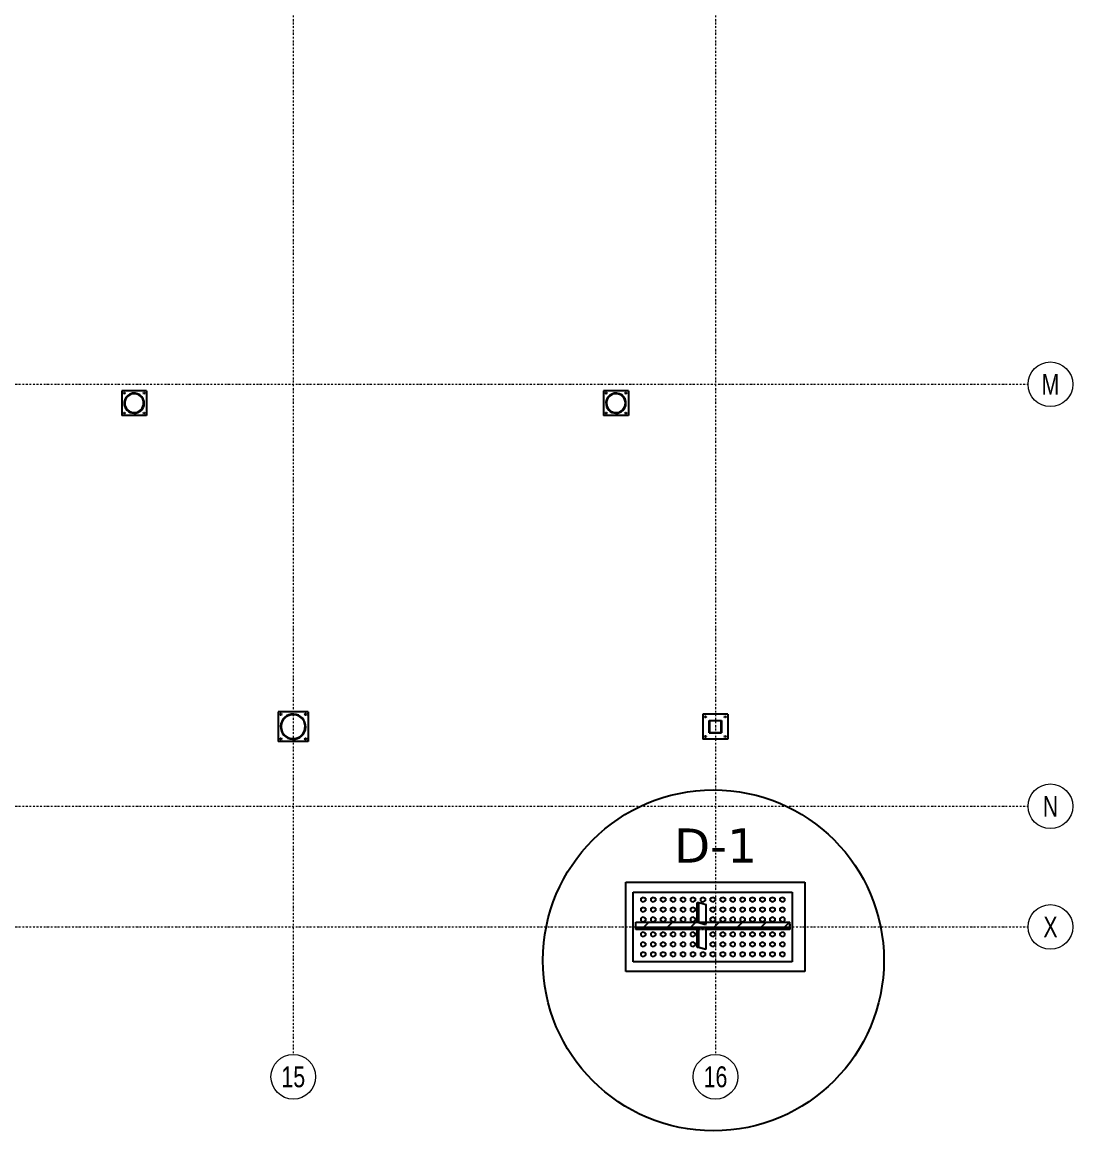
# Model space of a CAD drawing. Header units: millimetres. Extents: x 1541 to 289025, y -12015 to 47026.
# Drawn here: x 16030 to 17564, y -12015 to -10396 of the extents above; entities that cross this region are included whole.
import ezdxf
from ezdxf.enums import TextEntityAlignment as Align

# ---------------------------------------------------------------- set-up
doc = ezdxf.new("R2010")
doc.units = ezdxf.units.MM
doc.header["$LTSCALE"] = 0.1
for name, pattern in [('DASHDOTX2', [50.8, 25.4, -12.7, 0, -12.7]), ('DXK_LINE_DOT2', [3.9198, 1.9599, -1.9599]), ('Grid Line', [3.33375, 1.905, -0.47625, 0.47625, -0.47625])]:
    doc.linetypes.add(name, pattern=pattern)
doc.layers.get('0').update_dxf_attribs({"color": 255})
doc.layers.add('E_EJES', color=8, linetype='Continuous', lineweight=9)
doc.layers.add('E_EJES-1', color=8, linetype='Grid Line', lineweight=9)
doc.layers.add('ROTÚLOS', color=6, linetype='Continuous')
doc.styles.add('Swis721 LtCn BT_1', font='swisscl.ttf', dxfattribs={"height": 0.42})
doc.styles.add('TEXTO GENERAL', font='verdana.ttf', dxfattribs={"height": 0.9})

# ---------------------------------------------------------------- blocks, each defined once
blk = doc.blocks.new('Grid - CNI_NOMBRE EJES-372759-_26_00m_LOC COLUMNAS Y MUROS PISO 7')
at = {"layer": 'E_EJES'}
blk.add_circle((0, 0), 0.003, dxfattribs=at)

msp = doc.modelspace()

# ---------------------------------------------------------------- hatches: boundary and pattern name
at = {"linetype": 'Continuous'}
h = msp.add_hatch(color=96, dxfattribs=at)
h.paths.add_polyline_path([(16208.5, -10952.7), (16208.3, -10950.1), (16207.6, -10947.7), (16206.5, -10945.3), (16205.1, -10943.2), (16203.3, -10941.4), (16201.2, -10940), (16198.8, -10938.9), (16196.4, -10938.2), (16193.8, -10938), (16191.2, -10938.2), (16188.8, -10938.9), (16186.4, -10940), (16184.3, -10941.4), (16182.5, -10943.2), (16181.1, -10945.3), (16180, -10947.7), (16179.3, -10950.1), (16179.1, -10952.7), (16179.3, -10955.3), (16180, -10957.7), (16181.1, -10960.1), (16182.5, -10962.2), (16184.3, -10964), (16186.4, -10965.4), (16188.8, -10966.5), (16191.2, -10967.2), (16193.8, -10967.4), (16196.4, -10967.2), (16198.8, -10966.5), (16201.2, -10965.4), (16203.3, -10964), (16205.1, -10962.2), (16206.5, -10960.1), (16207.6, -10957.7), (16208.3, -10955.3)])
h.paths.add_polyline_path([(16206.8, -10957.4), (16205.8, -10959.6), (16204.4, -10961.6), (16202.7, -10963.3), (16200.7, -10964.7), (16198.5, -10965.7), (16196.2, -10966.3), (16193.8, -10966.5), (16191.4, -10966.3), (16189.1, -10965.7), (16186.9, -10964.7), (16184.9, -10963.3), (16183.2, -10961.6), (16181.8, -10959.6), (16180.8, -10957.4), (16180.2, -10955.1), (16180, -10952.7), (16180.2, -10950.3), (16180.8, -10948), (16181.8, -10945.8), (16183.2, -10943.8), (16184.9, -10942.1), (16186.9, -10940.7), (16189.1, -10939.7), (16191.4, -10939.1), (16193.8, -10938.9), (16196.2, -10939.1), (16198.5, -10939.7), (16200.7, -10940.7), (16202.7, -10942.1), (16204.4, -10943.8), (16205.8, -10945.8), (16206.8, -10948), (16207.4, -10950.3), (16207.6, -10952.7), (16207.4, -10955.1)])
h = msp.add_hatch(color=96, dxfattribs=at)
h.paths.add_polyline_path([(16911.7, -10952.7), (16911.4, -10950.1), (16910.8, -10947.7), (16909.7, -10945.3), (16908.2, -10943.2), (16906.4, -10941.4), (16904.3, -10940), (16902, -10938.9), (16899.5, -10938.2), (16896.9, -10938), (16894.4, -10938.2), (16891.9, -10938.9), (16889.6, -10940), (16887.5, -10941.4), (16885.7, -10943.2), (16884.2, -10945.3), (16883.1, -10947.7), (16882.5, -10950.1), (16882.2, -10952.7), (16882.5, -10955.3), (16883.1, -10957.7), (16884.2, -10960.1), (16885.7, -10962.2), (16887.5, -10964), (16889.6, -10965.4), (16891.9, -10966.5), (16894.4, -10967.2), (16896.9, -10967.4), (16899.5, -10967.2), (16902, -10966.5), (16904.3, -10965.4), (16906.4, -10964), (16908.2, -10962.2), (16909.7, -10960.1), (16910.8, -10957.7), (16911.4, -10955.3)])
h.paths.add_polyline_path([(16910, -10957.4), (16908.9, -10959.6), (16907.6, -10961.6), (16905.8, -10963.3), (16903.9, -10964.7), (16901.7, -10965.7), (16899.4, -10966.3), (16896.9, -10966.5), (16894.5, -10966.3), (16892.2, -10965.7), (16890, -10964.7), (16888, -10963.3), (16886.3, -10961.6), (16885, -10959.6), (16883.9, -10957.4), (16883.3, -10955.1), (16883.1, -10952.7), (16883.3, -10950.3), (16883.9, -10948), (16885, -10945.8), (16886.3, -10943.8), (16888, -10942.1), (16890, -10940.7), (16892.2, -10939.7), (16894.5, -10939.1), (16896.9, -10938.9), (16899.4, -10939.1), (16901.7, -10939.7), (16903.9, -10940.7), (16905.8, -10942.1), (16907.6, -10943.8), (16908.9, -10945.8), (16910, -10948), (16910.6, -10950.3), (16910.8, -10952.7), (16910.6, -10955.1)])
h = msp.add_hatch(color=96, dxfattribs=at)
h.paths.add_polyline_path([(16444.2, -11425.1), (16444, -11422.2), (16443.3, -11419.4), (16442.2, -11416.8), (16440.7, -11414.3), (16438.8, -11412.1), (16436.6, -11410.2), (16434.1, -11408.7), (16431.5, -11407.6), (16428.6, -11406.9), (16425.8, -11406.7), (16422.9, -11406.9), (16420.1, -11407.6), (16417.4, -11408.7), (16414.9, -11410.2), (16412.7, -11412.1), (16410.9, -11414.3), (16409.4, -11416.8), (16408.3, -11419.4), (16407.6, -11422.2), (16407.4, -11425.1), (16407.6, -11428), (16408.3, -11430.8), (16409.4, -11433.5), (16410.9, -11435.9), (16412.7, -11438.1), (16414.9, -11440), (16417.4, -11441.5), (16420.1, -11442.6), (16422.9, -11443.3), (16425.8, -11443.5), (16428.6, -11443.3), (16431.5, -11442.6), (16434.1, -11441.5), (16436.6, -11440), (16438.8, -11438.1), (16440.7, -11435.9), (16442.2, -11433.5), (16443.3, -11430.8), (16444, -11428)])
h.paths.add_polyline_path([(16442.5, -11430.5), (16441.4, -11433.1), (16440, -11435.4), (16438.2, -11437.5), (16436.1, -11439.3), (16433.7, -11440.8), (16431.2, -11441.8), (16428.5, -11442.4), (16425.8, -11442.7), (16423, -11442.4), (16420.3, -11441.8), (16417.8, -11440.8), (16415.5, -11439.3), (16413.4, -11437.5), (16411.6, -11435.4), (16410.1, -11433.1), (16409.1, -11430.5), (16408.4, -11427.9), (16408.2, -11425.1), (16408.4, -11422.4), (16409.1, -11419.7), (16410.1, -11417.2), (16411.6, -11414.8), (16413.4, -11412.7), (16415.5, -11410.9), (16417.8, -11409.5), (16420.3, -11408.4), (16423, -11407.8), (16425.8, -11407.6), (16428.5, -11407.8), (16431.2, -11408.4), (16433.7, -11409.5), (16436.1, -11410.9), (16438.2, -11412.7), (16440, -11414.8), (16441.4, -11417.2), (16442.5, -11419.7), (16443.1, -11422.4), (16443.3, -11425.1), (16443.1, -11427.9)])
h = msp.add_hatch(dxfattribs=at)
h.set_pattern_fill('', scale=7.611392, style=0, pattern_type=0)
h.set_pattern_definition([(45, (17032.866, -11416.054), (-17.088, 17.088), [])])
h.paths.add_polyline_path([(17051, -11416.1), (17032.9, -11416.1), (17032.9, -11434.2), (17051, -11434.2)])
h.paths.add_polyline_path([(17033.4, -11433.6), (17033.4, -11416.6), (17050.4, -11416.6), (17050.4, -11433.6)])
h = msp.add_hatch(dxfattribs=at)
h.set_pattern_fill('', scale=7.611392, style=0, pattern_type=0)
h.set_pattern_definition([(45, (17150.203, -11710.71), (-17.088, 17.088), [])])
h.paths.add_polyline_path([(17150.7, -11715.9), (17150.2, -11710.7), (16926, -11710.7), (16926, -11718), (17150.7, -11718)])

# ---------------------------------------------------------------- linework, layer by layer
at = {"color": 2, "linetype": 'Continuous'}
for p, q in [((16211.9, -10934.6), (16175.7, -10934.6)), ((16175.7, -10934.6), (16175.7, -10970.8)), ((16211.9, -10934.6), (16211.9, -10970.8)), ((16915.1, -10934.6), (16878.8, -10934.6)), ((16878.8, -10934.6), (16878.8, -10970.8)), ((16915.1, -10934.6), (16915.1, -10970.8)), ((16211.9, -10970.8), (16175.7, -10970.8)), ((16915.1, -10970.8), (16878.8, -10970.8)), ((16447.5, -11403.4), (16404, -11403.4)), ((16404, -11403.4), (16404, -11446.9)), ((16447.5, -11403.4), (16447.5, -11446.9)), ((17060, -11407), (17023.8, -11407)), ((17023.8, -11407), (17023.8, -11443.2)), ((17060, -11407), (17060, -11443.2)), ((17032.9, -11434.2), (17032.9, -11416.1)), ((17032.9, -11416.1), (17051, -11416.1)), ((17050.4, -11416.6), (17033.4, -11416.6)), ((17033.4, -11416.6), (17033.4, -11433.6)), ((17050.4, -11433.6), (17050.4, -11416.6)), ((17051, -11416.1), (17051, -11434.2)), ((17060, -11443.2), (17023.8, -11443.2)), ((17032.9, -11434.2), (17051, -11434.2)), ((17033.4, -11433.6), (17050.4, -11433.6)), ((16447.5, -11446.9), (16404, -11446.9)), ((16911.4, -11652.3), (17172.4, -11652.3)), ((16911.4, -11782.7), (16911.4, -11652.3)), ((17172.4, -11652.3), (17172.4, -11782.7)), ((16922.3, -11768.2), (16922.3, -11666.8)), ((16922.3, -11666.8), (17154.3, -11666.8)), ((17154.3, -11666.8), (17154.3, -11768.2)), ((17015.4, -11710.7), (17015.4, -11681.6)), ((17015.4, -11681.6), (17017.8, -11681.7)), ((17017.8, -11681.7), (17028.6, -11684.9)), ((17017.8, -11710.8), (17017.8, -11681.7)), ((17028.5, -11710.7), (17028.6, -11684.9)), ((16926, -11718), (16926, -11710.7)), ((16926, -11710.7), (17150.2, -11710.7)), ((16926, -11721.1), (16926, -11718)), ((16926, -11718), (17150.7, -11718)), ((17015.4, -11710.7), (17017.8, -11710.8)), ((17015.4, -11746.9), (17015.4, -11717.8)), ((17015.4, -11717.8), (17017.8, -11717.8)), ((17017.8, -11746.9), (17017.8, -11717.8)), ((17150.2, -11710.7), (17150.7, -11710.7)), ((17150.2, -11710.7), (17150.7, -11715.9)), ((17150.7, -11715.9), (17150.7, -11710.7)), ((17150.7, -11718), (17150.7, -11715.9)), ((17150.7, -11718), (17150.7, -11721.1)), ((17015.4, -11721.1), (16926, -11721.1)), ((17028.5, -11750.1), (17028.6, -11721.1)), ((17150.7, -11721.1), (17028.6, -11721.1)), ((17026.3, -11750.1), (17015.4, -11746.9)), ((17015.4, -11746.9), (17017.8, -11746.9)), ((17017.8, -11746.9), (17028.5, -11750.1)), ((17028.5, -11750.1), (17026.3, -11750.1)), ((17172.4, -11782.7), (16911.4, -11782.7)), ((17154.3, -11768.2), (16922.3, -11768.2))]:
    msp.add_line(p, q, dxfattribs=at)
at = {"color": 7, "linetype": 'Continuous'}
for p, q in [((16178.2, -10938.2), (16178.7, -10937.2)), ((16178.7, -10939.2), (16178.2, -10938.2)), ((16178.7, -10937.2), (16179.9, -10937.2)), ((16179.9, -10939.2), (16178.7, -10939.2)), ((16179.9, -10937.2), (16180.4, -10938.2)), ((16180.4, -10938.2), (16179.9, -10939.2)), ((16207.2, -10938.2), (16207.7, -10937.2)), ((16207.7, -10939.2), (16207.2, -10938.2)), ((16207.7, -10937.2), (16208.9, -10937.2)), ((16208.9, -10939.2), (16207.7, -10939.2)), ((16208.9, -10937.2), (16209.4, -10938.2)), ((16209.4, -10938.2), (16208.9, -10939.2)), ((16881.3, -10938.2), (16881.9, -10937.2)), ((16881.9, -10939.2), (16881.3, -10938.2)), ((16881.9, -10937.2), (16883, -10937.2)), ((16883, -10939.2), (16881.9, -10939.2)), ((16883, -10937.2), (16883.6, -10938.2)), ((16883.6, -10938.2), (16883, -10939.2)), ((16910.3, -10938.2), (16910.9, -10937.2)), ((16910.9, -10939.2), (16910.3, -10938.2)), ((16910.9, -10937.2), (16912, -10937.2)), ((16912, -10939.2), (16910.9, -10939.2)), ((16912, -10937.2), (16912.6, -10938.2)), ((16912.6, -10938.2), (16912, -10939.2)), ((16178.2, -10967.2), (16178.7, -10966.2)), ((16178.7, -10968.2), (16178.2, -10967.2)), ((16178.7, -10966.2), (16179.9, -10966.2)), ((16179.9, -10968.2), (16178.7, -10968.2)), ((16179.9, -10966.2), (16180.4, -10967.2)), ((16180.4, -10967.2), (16179.9, -10968.2)), ((16207.2, -10967.2), (16207.7, -10966.2)), ((16207.7, -10968.2), (16207.2, -10967.2)), ((16207.7, -10966.2), (16208.9, -10966.2)), ((16208.9, -10968.2), (16207.7, -10968.2)), ((16208.9, -10966.2), (16209.4, -10967.2)), ((16209.4, -10967.2), (16208.9, -10968.2)), ((16881.3, -10967.2), (16881.9, -10966.2)), ((16881.9, -10968.2), (16881.3, -10967.2)), ((16881.9, -10966.2), (16883, -10966.2)), ((16883, -10968.2), (16881.9, -10968.2)), ((16883, -10966.2), (16883.6, -10967.2)), ((16883.6, -10967.2), (16883, -10968.2)), ((16910.3, -10967.2), (16910.9, -10966.2)), ((16910.9, -10968.2), (16910.3, -10967.2)), ((16910.9, -10966.2), (16912, -10966.2)), ((16912, -10968.2), (16910.9, -10968.2)), ((16912, -10966.2), (16912.6, -10967.2)), ((16912.6, -10967.2), (16912, -10968.2)), ((16406.3, -11407), (16407, -11405.8)), ((16407, -11408.2), (16406.3, -11407)), ((16407, -11405.8), (16408.3, -11405.8)), ((16408.3, -11408.2), (16407, -11408.2)), ((16408.3, -11405.8), (16409, -11407)), ((16409, -11407), (16408.3, -11408.2)), ((16442.5, -11407), (16443.2, -11405.8)), ((16443.2, -11408.2), (16442.5, -11407)), ((16443.2, -11405.8), (16444.6, -11405.8)), ((16444.6, -11408.2), (16443.2, -11408.2)), ((16444.6, -11405.8), (16445.2, -11407)), ((16445.2, -11407), (16444.6, -11408.2)), ((17026.3, -11410.6), (17026.9, -11409.6)), ((17026.9, -11411.6), (17026.3, -11410.6)), ((17026.9, -11409.6), (17028, -11409.6)), ((17028, -11411.6), (17026.9, -11411.6)), ((17028, -11409.6), (17028.6, -11410.6)), ((17028.6, -11410.6), (17028, -11411.6)), ((17055.3, -11410.6), (17055.9, -11409.6)), ((17055.9, -11411.6), (17055.3, -11410.6)), ((17055.9, -11409.6), (17057, -11409.6)), ((17057, -11411.6), (17055.9, -11411.6)), ((17057, -11409.6), (17057.6, -11410.6)), ((17057.6, -11410.6), (17057, -11411.6)), ((16406.3, -11443.2), (16407, -11442.1)), ((16407, -11444.4), (16406.3, -11443.2)), ((16407, -11442.1), (16408.3, -11442.1)), ((16408.3, -11442.1), (16409, -11443.2)), ((16409, -11443.2), (16408.3, -11444.4)), ((16442.5, -11443.2), (16443.2, -11442.1)), ((16443.2, -11444.4), (16442.5, -11443.2)), ((16443.2, -11442.1), (16444.6, -11442.1)), ((16444.6, -11442.1), (16445.2, -11443.2)), ((16445.2, -11443.2), (16444.6, -11444.4)), ((17026.3, -11439.6), (17026.9, -11438.6)), ((17026.9, -11440.6), (17026.3, -11439.6)), ((17026.9, -11438.6), (17028, -11438.6)), ((17028, -11440.6), (17026.9, -11440.6)), ((17028, -11438.6), (17028.6, -11439.6)), ((17028.6, -11439.6), (17028, -11440.6)), ((17055.3, -11439.6), (17055.9, -11438.6)), ((17055.9, -11440.6), (17055.3, -11439.6)), ((17055.9, -11438.6), (17057, -11438.6)), ((17057, -11440.6), (17055.9, -11440.6)), ((17057, -11438.6), (17057.6, -11439.6)), ((17057.6, -11439.6), (17057, -11440.6)), ((16408.3, -11444.4), (16407, -11444.4)), ((16444.6, -11444.4), (16443.2, -11444.4)), ((16933.6, -11675.7), (16936.8, -11673.9)), ((16933.6, -11679.5), (16933.6, -11675.7)), ((16936.8, -11681.4), (16933.6, -11679.5)), ((16936.8, -11673.9), (16940.1, -11675.7)), ((16940.1, -11679.5), (16936.8, -11681.4)), ((16940.1, -11675.7), (16940.1, -11679.5)), ((16948.1, -11675.7), (16951.3, -11673.9)), ((16948.1, -11679.5), (16948.1, -11675.7)), ((16951.3, -11681.4), (16948.1, -11679.5)), ((16951.3, -11673.9), (16954.6, -11675.7)), ((16954.6, -11679.5), (16951.3, -11681.4)), ((16954.6, -11675.7), (16954.6, -11679.5)), ((16962.6, -11675.7), (16965.8, -11673.9)), ((16962.6, -11679.5), (16962.6, -11675.7)), ((16965.8, -11681.4), (16962.6, -11679.5)), ((16965.8, -11673.9), (16969.1, -11675.7)), ((16969.1, -11679.5), (16965.8, -11681.4)), ((16969.1, -11675.7), (16969.1, -11679.5)), ((16977.1, -11675.7), (16980.3, -11673.9)), ((16977.1, -11679.5), (16977.1, -11675.7)), ((16980.3, -11681.4), (16977.1, -11679.5)), ((16980.3, -11673.9), (16983.6, -11675.7)), ((16983.6, -11679.5), (16980.3, -11681.4)), ((16983.6, -11675.7), (16983.6, -11679.5)), ((16991.6, -11675.7), (16994.8, -11673.9)), ((16991.6, -11679.5), (16991.6, -11675.7)), ((16994.8, -11681.4), (16991.6, -11679.5)), ((16994.8, -11673.9), (16998.1, -11675.7)), ((16998.1, -11679.5), (16994.8, -11681.4)), ((16998.1, -11675.7), (16998.1, -11679.5)), ((17006.1, -11675.7), (17009.3, -11673.9)), ((17006.1, -11679.5), (17006.1, -11675.7)), ((17009.3, -11681.4), (17006.1, -11679.5)), ((17009.3, -11673.9), (17012.6, -11675.7)), ((17012.6, -11679.5), (17009.3, -11681.4)), ((17012.6, -11675.7), (17012.6, -11679.5)), ((17020.6, -11675.7), (17023.8, -11673.9)), ((17020.6, -11679.5), (17020.6, -11675.7)), ((17023.8, -11681.4), (17020.6, -11679.5)), ((17023.8, -11673.9), (17027.1, -11675.7)), ((17027.1, -11679.5), (17023.8, -11681.4)), ((17027.1, -11675.7), (17027.1, -11679.5)), ((17035.1, -11675.7), (17038.3, -11673.9)), ((17035.1, -11679.5), (17035.1, -11675.7)), ((17038.3, -11681.4), (17035.1, -11679.5)), ((17038.3, -11673.9), (17041.6, -11675.7)), ((17041.6, -11679.5), (17038.3, -11681.4)), ((17041.6, -11675.7), (17041.6, -11679.5)), ((17049.6, -11675.7), (17052.8, -11673.9)), ((17049.6, -11679.5), (17049.6, -11675.7)), ((17052.8, -11681.4), (17049.6, -11679.5)), ((17052.8, -11673.9), (17056.1, -11675.7)), ((17056.1, -11679.5), (17052.8, -11681.4)), ((17056.1, -11675.7), (17056.1, -11679.5)), ((17064.1, -11675.7), (17067.3, -11673.9)), ((17064.1, -11679.5), (17064.1, -11675.7)), ((17067.3, -11681.4), (17064.1, -11679.5)), ((17067.3, -11673.9), (17070.6, -11675.7)), ((17070.6, -11679.5), (17067.3, -11681.4)), ((17070.6, -11675.7), (17070.6, -11679.5)), ((17078.5, -11675.7), (17081.8, -11673.9)), ((17078.5, -11679.5), (17078.5, -11675.7)), ((17081.8, -11681.4), (17078.5, -11679.5)), ((17081.8, -11673.9), (17085.1, -11675.7)), ((17085.1, -11679.5), (17081.8, -11681.4)), ((17085.1, -11675.7), (17085.1, -11679.5)), ((17093, -11675.7), (17096.3, -11673.9)), ((17093, -11679.5), (17093, -11675.7)), ((17096.3, -11681.4), (17093, -11679.5)), ((17096.3, -11673.9), (17099.6, -11675.7)), ((17099.6, -11679.5), (17096.3, -11681.4)), ((17099.6, -11675.7), (17099.6, -11679.5)), ((17107.5, -11675.7), (17110.8, -11673.9)), ((17107.5, -11679.5), (17107.5, -11675.7)), ((17110.8, -11681.4), (17107.5, -11679.5)), ((17110.8, -11673.9), (17114.1, -11675.7)), ((17114.1, -11679.5), (17110.8, -11681.4)), ((17114.1, -11675.7), (17114.1, -11679.5)), ((17122, -11675.7), (17125.3, -11673.9)), ((17122, -11679.5), (17122, -11675.7)), ((17125.3, -11681.4), (17122, -11679.5)), ((17125.3, -11673.9), (17128.6, -11675.7)), ((17128.6, -11679.5), (17125.3, -11681.4)), ((17128.6, -11675.7), (17128.6, -11679.5)), ((17136.5, -11675.7), (17139.8, -11673.9)), ((17136.5, -11679.5), (17136.5, -11675.7)), ((17139.8, -11681.4), (17136.5, -11679.5)), ((17139.8, -11673.9), (17143.1, -11675.7)), ((17143.1, -11679.5), (17139.8, -11681.4)), ((17143.1, -11675.7), (17143.1, -11679.5)), ((16933.6, -11690.2), (16936.8, -11688.4)), ((16933.6, -11694), (16933.6, -11690.2)), ((16936.8, -11695.9), (16933.6, -11694)), ((16933.6, -11704.7), (16936.8, -11702.9)), ((16936.8, -11688.4), (16940.1, -11690.2)), ((16940.1, -11694), (16936.8, -11695.9)), ((16936.8, -11702.9), (16940.1, -11704.7)), ((16940.1, -11690.2), (16940.1, -11694)), ((16948.1, -11690.2), (16951.3, -11688.4)), ((16948.1, -11694), (16948.1, -11690.2)), ((16951.3, -11695.9), (16948.1, -11694)), ((16948.1, -11704.7), (16951.3, -11702.9)), ((16951.3, -11688.4), (16954.6, -11690.2)), ((16954.6, -11694), (16951.3, -11695.9)), ((16951.3, -11702.9), (16954.6, -11704.7)), ((16954.6, -11690.2), (16954.6, -11694)), ((16962.6, -11690.2), (16965.8, -11688.4)), ((16962.6, -11694), (16962.6, -11690.2)), ((16965.8, -11695.9), (16962.6, -11694)), ((16962.6, -11704.7), (16965.8, -11702.9)), ((16965.8, -11688.4), (16969.1, -11690.2)), ((16969.1, -11694), (16965.8, -11695.9)), ((16965.8, -11702.9), (16969.1, -11704.7)), ((16969.1, -11690.2), (16969.1, -11694)), ((16977.1, -11690.2), (16980.3, -11688.4)), ((16977.1, -11694), (16977.1, -11690.2)), ((16980.3, -11695.9), (16977.1, -11694)), ((16977.1, -11704.7), (16980.3, -11702.9)), ((16980.3, -11688.4), (16983.6, -11690.2)), ((16983.6, -11694), (16980.3, -11695.9)), ((16980.3, -11702.9), (16983.6, -11704.7)), ((16983.6, -11690.2), (16983.6, -11694)), ((16991.6, -11690.2), (16994.8, -11688.4)), ((16991.6, -11694), (16991.6, -11690.2)), ((16994.8, -11695.9), (16991.6, -11694)), ((16991.6, -11704.7), (16994.8, -11702.9)), ((16994.8, -11688.4), (16998.1, -11690.2)), ((16998.1, -11694), (16994.8, -11695.9)), ((16994.8, -11702.9), (16998.1, -11704.7)), ((16998.1, -11690.2), (16998.1, -11694)), ((17006.1, -11690.2), (17009.3, -11688.4)), ((17006.1, -11694), (17006.1, -11690.2)), ((17009.3, -11695.9), (17006.1, -11694)), ((17006.1, -11704.7), (17009.3, -11702.9)), ((17009.3, -11688.4), (17012.6, -11690.2)), ((17012.6, -11694), (17009.3, -11695.9)), ((17009.3, -11702.9), (17012.6, -11704.7)), ((17012.6, -11690.2), (17012.6, -11694)), ((17035.1, -11690.2), (17038.3, -11688.4)), ((17035.1, -11694), (17035.1, -11690.2)), ((17038.3, -11695.9), (17035.1, -11694)), ((17035.1, -11704.7), (17038.3, -11702.9)), ((17038.3, -11688.4), (17041.6, -11690.2)), ((17041.6, -11694), (17038.3, -11695.9)), ((17038.3, -11702.9), (17041.6, -11704.7)), ((17041.6, -11690.2), (17041.6, -11694)), ((17049.6, -11690.2), (17052.8, -11688.4)), ((17049.6, -11694), (17049.6, -11690.2)), ((17052.8, -11695.9), (17049.6, -11694)), ((17049.6, -11704.7), (17052.8, -11702.9)), ((17052.8, -11688.4), (17056.1, -11690.2)), ((17056.1, -11694), (17052.8, -11695.9)), ((17052.8, -11702.9), (17056.1, -11704.7)), ((17056.1, -11690.2), (17056.1, -11694)), ((17064.1, -11690.2), (17067.3, -11688.4)), ((17064.1, -11694), (17064.1, -11690.2)), ((17067.3, -11695.9), (17064.1, -11694)), ((17064.1, -11704.7), (17067.3, -11702.9)), ((17067.3, -11688.4), (17070.6, -11690.2)), ((17070.6, -11694), (17067.3, -11695.9)), ((17067.3, -11702.9), (17070.6, -11704.7)), ((17070.6, -11690.2), (17070.6, -11694)), ((17078.5, -11690.2), (17081.8, -11688.4)), ((17078.5, -11694), (17078.5, -11690.2)), ((17081.8, -11695.9), (17078.5, -11694)), ((17078.5, -11704.7), (17081.8, -11702.9)), ((17081.8, -11688.4), (17085.1, -11690.2)), ((17085.1, -11694), (17081.8, -11695.9)), ((17081.8, -11702.9), (17085.1, -11704.7)), ((17085.1, -11690.2), (17085.1, -11694)), ((17093, -11690.2), (17096.3, -11688.4)), ((17093, -11694), (17093, -11690.2)), ((17096.3, -11695.9), (17093, -11694)), ((17093, -11704.7), (17096.3, -11702.9)), ((17096.3, -11688.4), (17099.6, -11690.2)), ((17099.6, -11694), (17096.3, -11695.9)), ((17096.3, -11702.9), (17099.6, -11704.7)), ((17099.6, -11690.2), (17099.6, -11694)), ((17107.5, -11690.2), (17110.8, -11688.4)), ((17107.5, -11694), (17107.5, -11690.2)), ((17110.8, -11695.9), (17107.5, -11694)), ((17107.5, -11704.7), (17110.8, -11702.9)), ((17110.8, -11688.4), (17114.1, -11690.2)), ((17114.1, -11694), (17110.8, -11695.9)), ((17110.8, -11702.9), (17114.1, -11704.7)), ((17114.1, -11690.2), (17114.1, -11694)), ((17122, -11690.2), (17125.3, -11688.4)), ((17122, -11694), (17122, -11690.2)), ((17125.3, -11695.9), (17122, -11694)), ((17122, -11704.7), (17125.3, -11702.9)), ((17125.3, -11688.4), (17128.6, -11690.2)), ((17128.6, -11694), (17125.3, -11695.9)), ((17125.3, -11702.9), (17128.6, -11704.7)), ((17128.6, -11690.2), (17128.6, -11694)), ((17136.5, -11690.2), (17139.8, -11688.4)), ((17136.5, -11694), (17136.5, -11690.2)), ((17139.8, -11695.9), (17136.5, -11694)), ((17136.5, -11704.7), (17139.8, -11702.9)), ((17139.8, -11688.4), (17143.1, -11690.2)), ((17143.1, -11694), (17139.8, -11695.9)), ((17139.8, -11702.9), (17143.1, -11704.7)), ((17143.1, -11690.2), (17143.1, -11694)), ((16933.6, -11708.5), (16933.6, -11704.7)), ((16936.8, -11710.4), (16933.6, -11708.5)), ((16940.1, -11708.5), (16936.8, -11710.4)), ((16940.1, -11704.7), (16940.1, -11708.5)), ((16948.1, -11708.5), (16948.1, -11704.7)), ((16951.3, -11710.4), (16948.1, -11708.5)), ((16954.6, -11708.5), (16951.3, -11710.4)), ((16954.6, -11704.7), (16954.6, -11708.5)), ((16962.6, -11708.5), (16962.6, -11704.7)), ((16965.8, -11710.4), (16962.6, -11708.5)), ((16969.1, -11708.5), (16965.8, -11710.4)), ((16969.1, -11704.7), (16969.1, -11708.5)), ((16977.1, -11708.5), (16977.1, -11704.7)), ((16980.3, -11710.4), (16977.1, -11708.5)), ((16983.6, -11708.5), (16980.3, -11710.4)), ((16983.6, -11704.7), (16983.6, -11708.5)), ((16991.6, -11708.5), (16991.6, -11704.7)), ((16994.8, -11710.4), (16991.6, -11708.5)), ((16998.1, -11708.5), (16994.8, -11710.4)), ((16998.1, -11704.7), (16998.1, -11708.5)), ((17006.1, -11708.5), (17006.1, -11704.7)), ((17009.3, -11710.4), (17006.1, -11708.5)), ((17012.6, -11708.5), (17009.3, -11710.4)), ((17012.6, -11704.7), (17012.6, -11708.5)), ((17035.1, -11708.5), (17035.1, -11704.7)), ((17038.3, -11710.4), (17035.1, -11708.5)), ((17041.6, -11708.5), (17038.3, -11710.4)), ((17041.6, -11704.7), (17041.6, -11708.5)), ((17049.6, -11708.5), (17049.6, -11704.7)), ((17052.8, -11710.4), (17049.6, -11708.5)), ((17056.1, -11708.5), (17052.8, -11710.4)), ((17056.1, -11704.7), (17056.1, -11708.5)), ((17064.1, -11708.5), (17064.1, -11704.7)), ((17067.3, -11710.4), (17064.1, -11708.5)), ((17070.6, -11708.5), (17067.3, -11710.4)), ((17070.6, -11704.7), (17070.6, -11708.5)), ((17078.5, -11708.5), (17078.5, -11704.7)), ((17081.8, -11710.4), (17078.5, -11708.5)), ((17085.1, -11708.5), (17081.8, -11710.4)), ((17085.1, -11704.7), (17085.1, -11708.5)), ((17093, -11708.5), (17093, -11704.7)), ((17096.3, -11710.4), (17093, -11708.5)), ((17099.6, -11708.5), (17096.3, -11710.4)), ((17099.6, -11704.7), (17099.6, -11708.5)), ((17107.5, -11708.5), (17107.5, -11704.7)), ((17110.8, -11710.4), (17107.5, -11708.5)), ((17114.1, -11708.5), (17110.8, -11710.4)), ((17114.1, -11704.7), (17114.1, -11708.5)), ((17122, -11708.5), (17122, -11704.7)), ((17125.3, -11710.4), (17122, -11708.5)), ((17128.6, -11708.5), (17125.3, -11710.4)), ((17128.6, -11704.7), (17128.6, -11708.5)), ((17136.5, -11708.5), (17136.5, -11704.7)), ((17139.8, -11710.4), (17136.5, -11708.5)), ((17143.1, -11708.5), (17139.8, -11710.4)), ((17143.1, -11704.7), (17143.1, -11708.5)), ((16933.6, -11726.5), (16936.8, -11724.6)), ((16933.6, -11730.2), (16933.6, -11726.5)), ((16936.8, -11732.1), (16933.6, -11730.2)), ((16936.8, -11724.6), (16940.1, -11726.5)), ((16940.1, -11730.2), (16936.8, -11732.1)), ((16940.1, -11726.5), (16940.1, -11730.2)), ((16948.1, -11726.5), (16951.3, -11724.6)), ((16948.1, -11730.2), (16948.1, -11726.5)), ((16951.3, -11732.1), (16948.1, -11730.2)), ((16951.3, -11724.6), (16954.6, -11726.5)), ((16954.6, -11730.2), (16951.3, -11732.1)), ((16954.6, -11726.5), (16954.6, -11730.2)), ((16962.6, -11726.5), (16965.8, -11724.6)), ((16962.6, -11730.2), (16962.6, -11726.5)), ((16965.8, -11732.1), (16962.6, -11730.2)), ((16965.8, -11724.6), (16969.1, -11726.5)), ((16969.1, -11730.2), (16965.8, -11732.1)), ((16969.1, -11726.5), (16969.1, -11730.2)), ((16977.1, -11726.5), (16980.3, -11724.6)), ((16977.1, -11730.2), (16977.1, -11726.5)), ((16980.3, -11732.1), (16977.1, -11730.2)), ((16980.3, -11724.6), (16983.6, -11726.5)), ((16983.6, -11730.2), (16980.3, -11732.1)), ((16983.6, -11726.5), (16983.6, -11730.2)), ((16991.6, -11726.5), (16994.8, -11724.6)), ((16991.6, -11730.2), (16991.6, -11726.5)), ((16994.8, -11732.1), (16991.6, -11730.2)), ((16994.8, -11724.6), (16998.1, -11726.5)), ((16998.1, -11730.2), (16994.8, -11732.1)), ((16998.1, -11726.5), (16998.1, -11730.2)), ((17006.1, -11726.5), (17009.3, -11724.6)), ((17006.1, -11730.2), (17006.1, -11726.5)), ((17009.3, -11732.1), (17006.1, -11730.2)), ((17009.3, -11724.6), (17012.6, -11726.5)), ((17012.6, -11730.2), (17009.3, -11732.1)), ((17012.6, -11726.5), (17012.6, -11730.2)), ((17035.1, -11726.5), (17038.3, -11724.6)), ((17035.1, -11730.2), (17035.1, -11726.5)), ((17038.3, -11732.1), (17035.1, -11730.2)), ((17038.3, -11724.6), (17041.6, -11726.5)), ((17041.6, -11730.2), (17038.3, -11732.1)), ((17041.6, -11726.5), (17041.6, -11730.2)), ((17049.6, -11726.5), (17052.8, -11724.6)), ((17049.6, -11730.2), (17049.6, -11726.5)), ((17052.8, -11732.1), (17049.6, -11730.2)), ((17052.8, -11724.6), (17056.1, -11726.5)), ((17056.1, -11730.2), (17052.8, -11732.1)), ((17056.1, -11726.5), (17056.1, -11730.2)), ((17064.1, -11726.5), (17067.3, -11724.6)), ((17064.1, -11730.2), (17064.1, -11726.5)), ((17067.3, -11732.1), (17064.1, -11730.2)), ((17067.3, -11724.6), (17070.6, -11726.5)), ((17070.6, -11730.2), (17067.3, -11732.1)), ((17070.6, -11726.5), (17070.6, -11730.2)), ((17078.5, -11726.5), (17081.8, -11724.6)), ((17078.5, -11730.2), (17078.5, -11726.5)), ((17081.8, -11732.1), (17078.5, -11730.2)), ((17081.8, -11724.6), (17085.1, -11726.5)), ((17085.1, -11730.2), (17081.8, -11732.1)), ((17085.1, -11726.5), (17085.1, -11730.2)), ((17093, -11726.5), (17096.3, -11724.6)), ((17093, -11730.2), (17093, -11726.5)), ((17096.3, -11732.1), (17093, -11730.2)), ((17096.3, -11724.6), (17099.6, -11726.5)), ((17099.6, -11730.2), (17096.3, -11732.1)), ((17099.6, -11726.5), (17099.6, -11730.2)), ((17107.5, -11726.5), (17110.8, -11724.6)), ((17107.5, -11730.2), (17107.5, -11726.5)), ((17110.8, -11732.1), (17107.5, -11730.2)), ((17110.8, -11724.6), (17114.1, -11726.5)), ((17114.1, -11730.2), (17110.8, -11732.1)), ((17114.1, -11726.5), (17114.1, -11730.2)), ((17122, -11726.5), (17125.3, -11724.6)), ((17122, -11730.2), (17122, -11726.5)), ((17125.3, -11732.1), (17122, -11730.2)), ((17125.3, -11724.6), (17128.6, -11726.5)), ((17128.6, -11730.2), (17125.3, -11732.1)), ((17128.6, -11726.5), (17128.6, -11730.2)), ((17136.5, -11726.5), (17139.8, -11724.6)), ((17136.5, -11730.2), (17136.5, -11726.5)), ((17139.8, -11732.1), (17136.5, -11730.2)), ((17139.8, -11724.6), (17143.1, -11726.5)), ((17143.1, -11730.2), (17139.8, -11732.1)), ((17143.1, -11726.5), (17143.1, -11730.2)), ((16933.6, -11741), (16936.8, -11739.1)), ((16933.6, -11744.7), (16933.6, -11741)), ((16936.8, -11746.6), (16933.6, -11744.7)), ((16936.8, -11739.1), (16940.1, -11741)), ((16940.1, -11744.7), (16936.8, -11746.6)), ((16940.1, -11741), (16940.1, -11744.7)), ((16948.1, -11741), (16951.3, -11739.1)), ((16948.1, -11744.7), (16948.1, -11741)), ((16951.3, -11746.6), (16948.1, -11744.7)), ((16951.3, -11739.1), (16954.6, -11741)), ((16954.6, -11744.7), (16951.3, -11746.6)), ((16954.6, -11741), (16954.6, -11744.7)), ((16962.6, -11741), (16965.8, -11739.1)), ((16962.6, -11744.7), (16962.6, -11741)), ((16965.8, -11746.6), (16962.6, -11744.7)), ((16965.8, -11739.1), (16969.1, -11741)), ((16969.1, -11744.7), (16965.8, -11746.6)), ((16969.1, -11741), (16969.1, -11744.7)), ((16977.1, -11741), (16980.3, -11739.1)), ((16977.1, -11744.7), (16977.1, -11741)), ((16980.3, -11746.6), (16977.1, -11744.7)), ((16980.3, -11739.1), (16983.6, -11741)), ((16983.6, -11744.7), (16980.3, -11746.6)), ((16983.6, -11741), (16983.6, -11744.7)), ((16991.6, -11741), (16994.8, -11739.1)), ((16991.6, -11744.7), (16991.6, -11741)), ((16994.8, -11746.6), (16991.6, -11744.7)), ((16994.8, -11739.1), (16998.1, -11741)), ((16998.1, -11744.7), (16994.8, -11746.6)), ((16998.1, -11741), (16998.1, -11744.7)), ((17006.1, -11741), (17009.3, -11739.1)), ((17006.1, -11744.7), (17006.1, -11741)), ((17009.3, -11746.6), (17006.1, -11744.7)), ((17009.3, -11739.1), (17012.6, -11741)), ((17012.6, -11744.7), (17009.3, -11746.6)), ((17012.6, -11741), (17012.6, -11744.7)), ((17035.1, -11741), (17038.3, -11739.1)), ((17035.1, -11744.7), (17035.1, -11741)), ((17038.3, -11746.6), (17035.1, -11744.7)), ((17038.3, -11739.1), (17041.6, -11741)), ((17041.6, -11744.7), (17038.3, -11746.6)), ((17041.6, -11741), (17041.6, -11744.7)), ((17049.6, -11741), (17052.8, -11739.1)), ((17049.6, -11744.7), (17049.6, -11741)), ((17052.8, -11746.6), (17049.6, -11744.7)), ((17052.8, -11739.1), (17056.1, -11741)), ((17056.1, -11744.7), (17052.8, -11746.6)), ((17056.1, -11741), (17056.1, -11744.7)), ((17064.1, -11741), (17067.3, -11739.1)), ((17064.1, -11744.7), (17064.1, -11741)), ((17067.3, -11746.6), (17064.1, -11744.7)), ((17067.3, -11739.1), (17070.6, -11741)), ((17070.6, -11744.7), (17067.3, -11746.6)), ((17070.6, -11741), (17070.6, -11744.7)), ((17078.5, -11741), (17081.8, -11739.1)), ((17078.5, -11744.7), (17078.5, -11741)), ((17081.8, -11746.6), (17078.5, -11744.7)), ((17081.8, -11739.1), (17085.1, -11741)), ((17085.1, -11744.7), (17081.8, -11746.6)), ((17085.1, -11741), (17085.1, -11744.7)), ((17093, -11741), (17096.3, -11739.1)), ((17093, -11744.7), (17093, -11741)), ((17096.3, -11746.6), (17093, -11744.7)), ((17096.3, -11739.1), (17099.6, -11741)), ((17099.6, -11744.7), (17096.3, -11746.6)), ((17099.6, -11741), (17099.6, -11744.7)), ((17107.5, -11741), (17110.8, -11739.1)), ((17107.5, -11744.7), (17107.5, -11741)), ((17110.8, -11746.6), (17107.5, -11744.7)), ((17110.8, -11739.1), (17114.1, -11741)), ((17114.1, -11744.7), (17110.8, -11746.6)), ((17114.1, -11741), (17114.1, -11744.7)), ((17122, -11741), (17125.3, -11739.1)), ((17122, -11744.7), (17122, -11741)), ((17125.3, -11746.6), (17122, -11744.7)), ((17125.3, -11739.1), (17128.6, -11741)), ((17128.6, -11744.7), (17125.3, -11746.6)), ((17128.6, -11741), (17128.6, -11744.7)), ((17136.5, -11741), (17139.8, -11739.1)), ((17136.5, -11744.7), (17136.5, -11741)), ((17139.8, -11746.6), (17136.5, -11744.7)), ((17139.8, -11739.1), (17143.1, -11741)), ((17143.1, -11744.7), (17139.8, -11746.6)), ((17143.1, -11741), (17143.1, -11744.7)), ((16933.6, -11755.5), (16936.8, -11753.6)), ((16933.6, -11759.2), (16933.6, -11755.5)), ((16936.8, -11761.1), (16933.6, -11759.2)), ((16936.8, -11753.6), (16940.1, -11755.5)), ((16940.1, -11759.2), (16936.8, -11761.1)), ((16940.1, -11755.5), (16940.1, -11759.2)), ((16948.1, -11755.5), (16951.3, -11753.6)), ((16948.1, -11759.2), (16948.1, -11755.5)), ((16951.3, -11761.1), (16948.1, -11759.2)), ((16951.3, -11753.6), (16954.6, -11755.5)), ((16954.6, -11759.2), (16951.3, -11761.1)), ((16954.6, -11755.5), (16954.6, -11759.2)), ((16962.6, -11755.5), (16965.8, -11753.6)), ((16962.6, -11759.2), (16962.6, -11755.5)), ((16965.8, -11761.1), (16962.6, -11759.2)), ((16965.8, -11753.6), (16969.1, -11755.5)), ((16969.1, -11759.2), (16965.8, -11761.1)), ((16969.1, -11755.5), (16969.1, -11759.2)), ((16977.1, -11755.5), (16980.3, -11753.6)), ((16977.1, -11759.2), (16977.1, -11755.5)), ((16980.3, -11761.1), (16977.1, -11759.2)), ((16980.3, -11753.6), (16983.6, -11755.5)), ((16983.6, -11759.2), (16980.3, -11761.1)), ((16983.6, -11755.5), (16983.6, -11759.2)), ((16991.6, -11755.5), (16994.8, -11753.6)), ((16991.6, -11759.2), (16991.6, -11755.5)), ((16994.8, -11761.1), (16991.6, -11759.2)), ((16994.8, -11753.6), (16998.1, -11755.5)), ((16998.1, -11759.2), (16994.8, -11761.1)), ((16998.1, -11755.5), (16998.1, -11759.2)), ((17006.1, -11755.5), (17009.3, -11753.6)), ((17006.1, -11759.2), (17006.1, -11755.5)), ((17009.3, -11761.1), (17006.1, -11759.2)), ((17009.3, -11753.6), (17012.6, -11755.5)), ((17012.6, -11759.2), (17009.3, -11761.1)), ((17012.6, -11755.5), (17012.6, -11759.2)), ((17020.6, -11755.5), (17023.8, -11753.6)), ((17020.6, -11759.2), (17020.6, -11755.5)), ((17023.8, -11761.1), (17020.6, -11759.2)), ((17023.8, -11753.6), (17027.1, -11755.5)), ((17027.1, -11759.2), (17023.8, -11761.1)), ((17027.1, -11755.5), (17027.1, -11759.2)), ((17035.1, -11755.5), (17038.3, -11753.6)), ((17035.1, -11759.2), (17035.1, -11755.5)), ((17038.3, -11761.1), (17035.1, -11759.2)), ((17038.3, -11753.6), (17041.6, -11755.5)), ((17041.6, -11759.2), (17038.3, -11761.1)), ((17041.6, -11755.5), (17041.6, -11759.2)), ((17049.6, -11755.5), (17052.8, -11753.6)), ((17049.6, -11759.2), (17049.6, -11755.5)), ((17052.8, -11761.1), (17049.6, -11759.2)), ((17052.8, -11753.6), (17056.1, -11755.5)), ((17056.1, -11759.2), (17052.8, -11761.1)), ((17056.1, -11755.5), (17056.1, -11759.2)), ((17064.1, -11755.5), (17067.3, -11753.6)), ((17064.1, -11759.2), (17064.1, -11755.5)), ((17067.3, -11761.1), (17064.1, -11759.2)), ((17067.3, -11753.6), (17070.6, -11755.5)), ((17070.6, -11759.2), (17067.3, -11761.1)), ((17070.6, -11755.5), (17070.6, -11759.2)), ((17078.5, -11755.5), (17081.8, -11753.6)), ((17078.5, -11759.2), (17078.5, -11755.5)), ((17081.8, -11761.1), (17078.5, -11759.2)), ((17081.8, -11753.6), (17085.1, -11755.5)), ((17085.1, -11759.2), (17081.8, -11761.1)), ((17085.1, -11755.5), (17085.1, -11759.2)), ((17093, -11755.5), (17096.3, -11753.6)), ((17093, -11759.2), (17093, -11755.5)), ((17096.3, -11761.1), (17093, -11759.2)), ((17096.3, -11753.6), (17099.6, -11755.5)), ((17099.6, -11759.2), (17096.3, -11761.1)), ((17099.6, -11755.5), (17099.6, -11759.2)), ((17107.5, -11755.5), (17110.8, -11753.6)), ((17107.5, -11759.2), (17107.5, -11755.5)), ((17110.8, -11761.1), (17107.5, -11759.2)), ((17110.8, -11753.6), (17114.1, -11755.5)), ((17114.1, -11759.2), (17110.8, -11761.1)), ((17114.1, -11755.5), (17114.1, -11759.2)), ((17122, -11755.5), (17125.3, -11753.6)), ((17122, -11759.2), (17122, -11755.5)), ((17125.3, -11761.1), (17122, -11759.2)), ((17125.3, -11753.6), (17128.6, -11755.5)), ((17128.6, -11759.2), (17125.3, -11761.1)), ((17128.6, -11755.5), (17128.6, -11759.2)), ((17136.5, -11755.5), (17139.8, -11753.6)), ((17136.5, -11759.2), (17136.5, -11755.5)), ((17139.8, -11761.1), (17136.5, -11759.2)), ((17139.8, -11753.6), (17143.1, -11755.5)), ((17143.1, -11759.2), (17139.8, -11761.1)), ((17143.1, -11755.5), (17143.1, -11759.2))]:
    msp.add_line(p, q, dxfattribs=at)
at = {"color": 7, "linetype": 'DXK_LINE_DOT2'}
for p, q in [((17026.3, -11714), (17015.4, -11710.7)), ((17017.8, -11710.8), (17028.5, -11714)), ((17017.8, -11717.8), (17028.6, -11721)), ((17028.5, -11714), (17026.3, -11714)), ((17028.5, -11714), (17028.5, -11710.7)), ((17028.6, -11721.1), (17015.4, -11721.1)), ((17028.6, -11721.1), (17028.6, -11721))]:
    msp.add_line(p, q, dxfattribs=at)
at = {"color": 2, "linetype": 'Continuous'}
for centre, radius, start, end in [((16193.8, -10952.7), 14.7, 10, 190), ((16193.8, -10952.7), 13.8, 350, 170), ((16896.9, -10952.7), 14.7, 10, 190), ((16896.9, -10952.7), 13.8, 350, 170), ((16193.8, -10952.7), 14.7, 190, 10), ((16193.8, -10952.7), 13.8, 170, 350), ((16896.9, -10952.7), 14.7, 190, 10), ((16896.9, -10952.7), 13.8, 170, 350), ((16425.8, -11425.1), 18.4, 9, 189), ((16425.8, -11425.1), 17.5, 351, 171), ((16425.8, -11425.1), 18.4, 189, 9), ((16425.8, -11425.1), 17.5, 171, 351)]:
    msp.add_arc(centre, radius, start, end, dxfattribs=at)
at = {"layer": 'E_EJES'}
for centre in [(16426, -11936.3), (17042.2, -11936.3)]:
    msp.add_circle(centre, 32.6, dxfattribs=at)
at = {"layer": 'E_EJES-1', "linetype": 'DASHDOTX2'}
for p, q in [((16426, -9278.2), (16426, -11903.7)), ((17042.2, -9278.2), (17042.2, -11903.7)), ((10275.7, -10925.2), (17498.5, -10925.2)), ((10275.7, -11541.3), (17498.5, -11541.3)), ((10275.7, -11717.5), (17498.5, -11717.5))]:
    msp.add_line(p, q, dxfattribs=at)
at = {"layer": 'ROTÚLOS'}
msp.add_circle((17039.2, -11766.3), 248.9, dxfattribs=at)

# ---------------------------------------------------------------- block references
at = {"layer": 'E_EJES', "xscale": 10873.41661564557, "yscale": 10873.41661564557, "zscale": 10873.41661564557, "rotation": 269.9999999999994}
for p in [(17531.1, -10925.2), (17531.1, -11541.3), (17531.1, -11717.5)]:
    msp.add_blockref('Grid - CNI_NOMBRE EJES-372759-_26_00m_LOC COLUMNAS Y MUROS PISO 7', p, dxfattribs=at)

# ---------------------------------------------------------------- texts
at = {"layer": 'E_EJES', "style": 'Swis721 LtCn BT_1'}
for s, height, p in [('M', 30.4, (17531.1, -10925.2)), ('N', 30.4, (17531.1, -11541.3)), ('X', 30.4, (17531.1, -11717.5)), ('15', 30.45, (16426, -11936.3)), ('16', 30.45, (17042.2, -11936.3))]:
    msp.add_text(s, height=height, dxfattribs=at).set_placement(p, align=Align.MIDDLE_CENTER)
at = {"layer": 'ROTÚLOS', "style": 'TEXTO GENERAL'}
msp.add_text('D-1', height=50, dxfattribs=at).set_placement((17042.2, -11598.7), align=Align.MIDDLE_CENTER)

doc.saveas('drawing.dxf')
